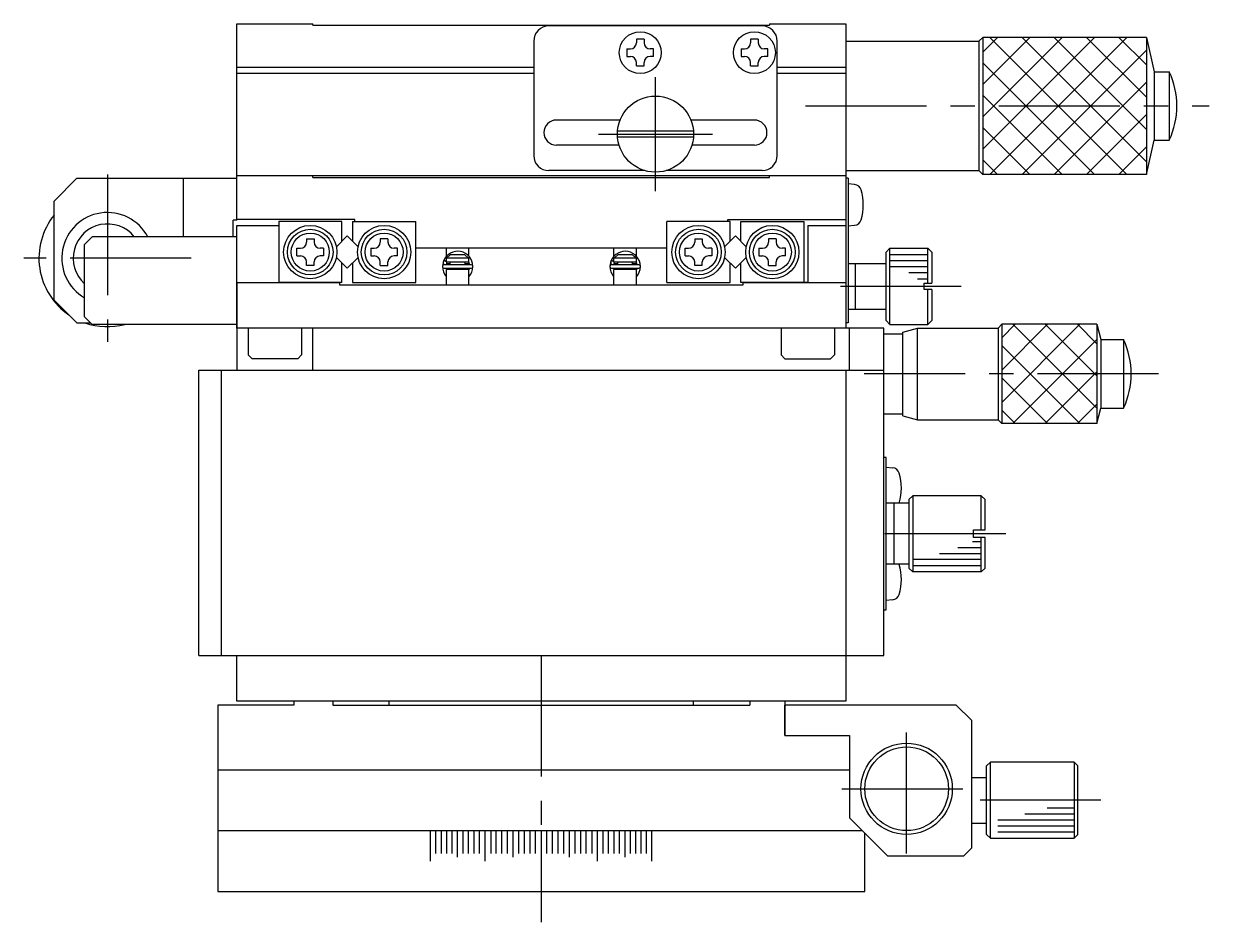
# Model space of a CAD drawing. Extents: x -2 to 455, y -8 to 403.
# Drawn here: x 138.1 to 293.8, y 284.6 to 402.6 of the extents above; entities that cross this region are included whole.
import ezdxf

# ---------------------------------------------------------------- set-up
doc = ezdxf.new("R2010")
doc.units = 0
doc.header["$LTSCALE"] = 0.5
doc.linetypes.add('CENTER', pattern=[50.8, 31.75, -6.35, 6.35, -6.35])
for name, color, linetype in [('MSM_CENTER', 1, 'CENTER'), ('MSM_CONTINUOUS', 7, 'CONTINUOUS'), ('MSM_NARROW', 5, 'CONTINUOUS')]:
    doc.layers.add(name, color=color, linetype=linetype)

msp = doc.modelspace()

# ---------------------------------------------------------------- linework, layer by layer
at = {"layer": 'MSM_CENTER'}
for p, q in [((221.091477, 380.634723), (221.091477, 395.634717)), ((240.809469, 391.83472), (293.849677, 391.83472)), ((213.59148, 388.134717), (228.591474, 388.13472)), ((149.091474, 382.834721), (149.091474, 360.834721)), ((160.091474, 371.834721), (138.091474, 371.834721)), ((261.259475, 368.134722), (243.997221, 368.134722)), ((287.157542, 356.634719), (248.512524, 356.634719)), ((267.112072, 335.634718), (248.870998, 335.634718)), ((206.091479, 319.620512), (206.091479, 284.599843)), ((254.091495, 293.634758), (254.091495, 310.63476)), ((245.591499, 302.134757), (261.591513, 302.134757)), ((279.616881, 300.634737), (261.70799, 300.634737))]:
    msp.add_line(p, q, dxfattribs=at)
at = {"layer": 'MSM_CONTINUOUS'}
for p, q in [((166.091475, 376.834721), (166.091475, 402.634721)), ((166.091475, 402.634721), (176.091475, 402.634721)), ((176.091475, 402.434721), (176.091475, 402.634721)), ((176.091475, 402.434721), (236.091477, 402.434721)), ((235.091475, 402.334721), (207.091475, 402.334721)), ((236.091477, 402.634721), (246.091477, 402.634721)), ((236.091477, 402.634721), (236.091477, 402.434721)), ((246.091477, 402.634721), (246.091477, 362.634719)), ((205.091475, 400.334721), (205.091475, 385.334721)), ((219.591475, 400.584721), (218.591475, 400.584721)), ((218.591475, 400.584721), (218.591475, 400.134722)), ((219.591475, 400.584721), (219.591475, 400.134722)), ((234.591475, 400.584721), (233.591475, 400.584721)), ((233.591475, 400.584721), (233.591475, 400.134722)), ((234.591475, 400.584721), (234.591475, 400.134722)), ((237.091475, 385.334721), (237.091475, 400.334721)), ((246.091477, 400.334719), (263.591477, 400.334719)), ((263.591477, 400.33472), (264.091477, 400.83472)), ((263.591477, 400.334719), (263.591477, 383.33472)), ((264.091477, 400.83472), (264.091477, 382.834721)), ((285.591477, 400.83472), (264.091477, 400.83472)), ((285.591477, 400.83472), (285.591477, 382.834721)), ((285.591477, 400.83472), (286.591477, 396.33472)), ((217.341475, 399.334721), (217.341475, 398.334721)), ((217.341475, 399.334721), (217.791474, 399.334721)), ((220.841475, 399.334721), (220.391475, 399.334721)), ((220.841475, 398.334721), (220.841475, 399.334721)), ((232.341475, 399.334721), (232.341475, 398.334721)), ((232.341475, 399.334721), (232.791474, 399.334721)), ((235.841475, 399.334721), (235.391475, 399.334721)), ((235.841475, 398.334721), (235.841475, 399.334721)), ((217.341475, 398.334721), (217.791474, 398.334721)), ((218.591475, 397.084722), (218.591475, 397.534721)), ((219.591475, 397.084722), (219.591475, 397.534721)), ((220.841475, 398.334721), (220.391475, 398.334721)), ((232.341475, 398.334721), (232.791474, 398.334721)), ((233.591475, 397.084722), (233.591475, 397.534721)), ((234.591475, 397.084722), (234.591475, 397.534721)), ((235.841475, 398.334721), (235.391475, 398.334721)), ((166.091475, 396.934721), (205.091475, 396.934721)), ((166.091475, 396.134721), (205.091475, 396.134721)), ((218.591475, 397.084722), (219.591475, 397.084722)), ((233.591475, 397.084722), (234.591475, 397.084722)), ((237.091475, 396.934721), (246.091477, 396.934721)), ((237.091475, 396.134721), (246.091477, 396.134721)), ((286.591477, 396.33472), (286.591477, 387.334721)), ((286.591477, 396.33472), (288.591477, 396.33472)), ((288.591477, 396.33472), (288.591477, 387.334721)), ((216.446322, 389.984721), (208.091475, 389.984721)), ((234.091475, 389.984721), (225.736632, 389.984721)), ((226.075449, 388.534715), (216.107505, 388.534715)), ((216.306347, 386.684721), (208.091475, 386.684721)), ((226.075449, 387.734718), (216.107505, 387.734718)), ((234.091475, 386.684721), (225.876607, 386.684721)), ((285.591477, 382.834721), (286.591477, 387.334721)), ((286.591477, 387.334721), (288.591477, 387.334721)), ((219.691485, 383.334721), (207.091475, 383.334721)), ((235.091475, 383.334721), (222.491469, 383.334721)), ((246.091477, 383.33472), (263.591477, 383.33472)), ((263.591477, 383.334721), (264.091477, 382.834721)), ((142.091475, 379.334721), (145.091475, 382.334721)), ((145.091475, 382.334721), (166.091475, 382.334721)), ((159.091474, 374.634719), (159.091474, 382.334721)), ((246.091477, 382.634719), (166.091475, 382.634719)), ((176.091475, 382.434719), (176.091475, 382.634719)), ((176.091475, 382.434719), (236.091475, 382.434719)), ((236.091475, 382.434719), (236.091475, 382.634719)), ((246.391477, 382.334719), (246.091477, 382.334719)), ((246.391477, 382.334719), (246.391477, 363.334719)), ((285.591477, 382.834721), (264.091477, 382.834721)), ((247.238726, 381.510594), (246.391477, 381.584719)), ((142.091475, 366.334721), (142.091475, 379.334721)), ((165.591474, 374.634719), (165.591474, 376.834721)), ((166.091475, 376.834721), (165.591474, 376.834721)), ((181.591475, 376.934719), (166.091475, 376.934719)), ((166.091475, 376.134718), (171.591475, 376.134718)), ((166.091475, 362.634719), (166.091475, 376.134718)), ((179.891475, 376.634719), (171.591475, 376.634719)), ((171.591475, 376.634719), (171.591475, 368.634719)), ((179.891475, 374.056039), (179.891475, 376.634719)), ((181.291475, 376.634719), (181.291475, 374.056039)), ((181.291475, 376.634719), (189.591475, 376.634719)), ((181.591475, 376.634719), (181.591475, 376.934719)), ((189.591475, 368.634719), (189.591475, 376.634719)), ((230.891475, 376.634719), (222.591475, 376.634719)), ((222.591475, 368.634719), (222.591475, 376.634719)), ((230.591475, 376.934719), (246.091475, 376.934719)), ((230.591475, 376.634719), (230.591475, 376.934719)), ((230.891475, 374.056039), (230.891475, 376.634719)), ((232.291475, 374.056039), (232.291475, 376.634719)), ((232.291475, 376.634719), (240.591475, 376.634719)), ((240.591475, 376.634719), (240.591475, 368.634719)), ((241.091476, 376.134722), (241.091477, 368.634719)), ((241.091477, 376.134722), (246.091477, 376.134722)), ((246.391477, 376.084719), (247.238726, 376.158843)), ((146.091474, 373.634719), (147.091474, 374.634719)), ((166.091475, 374.634719), (147.091474, 374.634719)), ((175.241475, 374.384719), (176.241476, 374.384719)), ((175.241475, 374.384719), (175.241475, 373.934719)), ((176.241476, 374.384719), (176.241476, 373.934719)), ((180.591475, 374.756039), (179.170657, 373.335221)), ((182.012293, 373.335221), (180.591475, 374.756039)), ((185.941475, 374.384719), (184.941474, 374.384719)), ((184.941474, 374.384719), (184.941474, 373.934719)), ((185.941475, 374.384719), (185.941475, 373.934719)), ((226.241475, 374.384719), (227.241476, 374.384719)), ((226.241475, 374.384719), (226.241475, 373.934719)), ((227.241476, 374.384719), (227.241476, 373.934719)), ((230.170657, 373.335221), (231.591475, 374.756039)), ((231.591475, 374.756039), (233.012293, 373.335221)), ((236.941475, 374.384719), (235.941474, 374.384719)), ((235.941474, 374.384719), (235.941474, 373.934719)), ((236.941475, 374.384719), (236.941475, 373.934719)), ((146.091474, 364.134719), (146.091474, 373.634719)), ((173.991476, 372.134719), (173.991476, 373.13472)), ((173.991476, 373.13472), (174.441475, 373.13472)), ((177.491475, 373.13472), (177.041475, 373.13472)), ((177.491475, 373.13472), (177.491475, 372.134719)), ((183.691475, 373.13472), (183.691475, 372.134719)), ((183.691475, 373.13472), (184.141475, 373.13472)), ((187.191474, 373.13472), (186.741475, 373.13472)), ((187.191474, 372.134719), (187.191474, 373.13472)), ((222.591475, 373.134719), (189.591475, 373.134719)), ((193.591475, 373.134721), (193.591475, 372.047389)), ((193.645792, 371.834721), (194.17496, 372.334721)), ((194.17496, 372.334721), (196.00799, 372.334721)), ((196.00799, 372.334721), (196.537159, 371.834721)), ((196.591475, 372.085142), (196.591475, 373.134721)), ((215.591475, 373.134721), (215.591475, 372.047389)), ((215.645792, 371.834721), (216.17496, 372.334721)), ((216.17496, 372.334721), (218.00799, 372.334721)), ((218.00799, 372.334721), (218.537159, 371.834721)), ((218.591475, 372.085142), (218.591475, 373.134721)), ((224.991476, 372.134719), (224.991476, 373.13472)), ((224.991476, 373.13472), (225.441475, 373.13472)), ((228.491475, 373.13472), (228.041475, 373.13472)), ((228.491475, 373.13472), (228.491475, 372.134719)), ((234.691475, 373.13472), (234.691475, 372.134719)), ((234.691475, 373.13472), (235.141475, 373.13472)), ((238.191474, 373.13472), (237.741475, 373.13472)), ((238.191474, 372.134719), (238.191474, 373.13472)), ((251.391474, 372.634719), (251.891474, 373.134719)), ((251.391474, 363.634719), (251.391474, 372.634719)), ((251.891474, 363.134719), (251.891474, 373.134719)), ((251.891474, 373.134719), (256.891474, 373.134719)), ((256.89147, 368.534711), (256.89147, 373.134715)), ((256.891474, 373.134719), (257.391473, 372.634719)), ((257.391473, 372.634715), (257.391473, 368.534714)), ((173.991476, 372.134719), (174.441475, 372.134719)), ((175.241475, 370.88472), (175.241475, 371.334719)), ((176.241476, 370.88472), (175.241475, 370.88472)), ((176.241476, 370.88472), (176.241476, 371.334719)), ((177.491475, 372.134719), (177.041475, 372.134719)), ((179.170657, 371.934217), (180.591475, 370.513399)), ((179.891475, 368.634719), (179.891475, 371.213399)), ((180.591475, 370.513399), (182.012293, 371.934217)), ((181.291475, 371.213399), (181.291475, 368.634719)), ((183.691475, 372.134719), (184.141475, 372.134719)), ((184.941474, 370.88472), (184.941474, 371.334719)), ((184.941474, 370.88472), (185.941475, 370.88472)), ((185.941475, 370.88472), (185.941475, 371.334719)), ((187.191474, 372.134719), (186.741475, 372.134719)), ((193.247922, 371.47838), (193.109131, 370.771429)), ((193.209559, 371.280428), (193.208579, 371.24457)), ((193.208579, 371.24457), (193.209387, 371.208709)), ((193.209387, 371.208709), (193.211983, 371.172933)), ((193.212326, 371.316193), (193.209559, 371.280428)), ((193.211983, 371.172933), (193.216359, 371.137328)), ((193.216872, 371.351779), (193.212326, 371.316193)), ((193.216359, 371.137328), (193.222504, 371.101983)), ((193.223188, 371.387098), (193.216872, 371.351779)), ((193.222504, 371.101983), (193.230404, 371.066985)), ((193.231259, 371.422062), (193.223188, 371.387098)), ((193.230404, 371.066985), (193.24004, 371.032418)), ((193.241063, 371.456587), (193.231259, 371.422062)), ((193.24004, 371.032418), (193.251388, 370.998369)), ((193.252578, 371.490585), (193.241063, 371.456587)), ((193.266264, 371.523843), (193.247922, 371.47838)), ((193.251388, 370.998369), (193.26442, 370.964921)), ((193.265038, 371.52223), (193.252578, 371.490585)), ((193.26442, 370.964921), (193.266339, 370.96038)), ((193.266696, 371.523753), (193.265038, 371.52223)), ((193.284017, 371.564185), (193.266422, 371.523779)), ((193.270064, 371.524537), (193.266696, 371.523753)), ((193.269517, 371.531231), (193.515395, 371.451996)), ((193.274501, 371.524606), (193.270064, 371.524537)), ((193.280254, 371.524079), (193.274501, 371.524606)), ((193.287284, 371.522959), (193.280254, 371.524079)), ((193.295544, 371.521253), (193.287284, 371.522959)), ((193.30498, 371.518973), (193.295544, 371.521253)), ((193.31553, 371.516134), (193.30498, 371.518973)), ((193.327122, 371.512754), (193.31553, 371.516134)), ((193.33968, 371.508857), (193.327122, 371.512754)), ((196.883084, 370.970581), (193.333084, 370.970581)), ((193.35312, 371.504468), (193.33968, 371.508857)), ((193.367353, 371.499616), (193.35312, 371.504468)), ((193.382284, 371.494334), (193.367353, 371.499616)), ((193.397815, 371.488657), (193.382284, 371.494334)), ((193.413841, 371.482622), (193.397815, 371.488657)), ((193.430256, 371.476269), (193.413841, 371.482622)), ((193.446952, 371.469642), (193.430256, 371.476269)), ((193.463817, 371.462783), (193.446952, 371.469642)), ((193.480738, 371.455739), (193.463817, 371.462783)), ((193.497604, 371.448556), (193.480738, 371.455739)), ((193.514303, 371.441282), (193.497604, 371.448556)), ((193.530723, 371.433966), (193.514303, 371.441282)), ((193.515395, 371.451996), (193.591505, 371.416111)), ((193.546755, 371.426656), (193.530723, 371.433966)), ((193.562292, 371.4194), (193.546755, 371.426656)), ((193.577232, 371.412247), (193.562292, 371.4194)), ((193.591475, 371.405245), (193.577232, 371.412247)), ((193.591475, 371.834721), (193.591475, 371.334721)), ((196.591475, 371.834721), (193.591475, 371.834721)), ((193.591475, 371.334721), (196.591475, 371.334721)), ((193.658614, 371.247319), (193.659186, 371.260958)), ((193.658733, 371.233671), (193.658614, 371.247319)), ((193.659544, 371.220049), (193.658733, 371.233671)), ((193.659186, 371.260958), (193.660449, 371.274551)), ((193.661043, 371.206489), (193.659544, 371.220049)), ((193.660449, 371.274551), (193.662399, 371.288064)), ((193.663225, 371.193025), (193.661043, 371.206489)), ((193.662399, 371.288064), (193.665032, 371.301461)), ((193.666085, 371.179693), (193.663225, 371.193025)), ((193.665032, 371.301461), (193.668339, 371.314708)), ((193.669614, 371.166526), (193.666085, 371.179693)), ((193.668339, 371.314708), (193.672312, 371.32777)), ((193.673801, 371.153558), (193.669614, 371.166526)), ((193.672312, 371.32777), (193.674736, 371.334749)), ((193.678634, 371.140821), (193.673801, 371.153558)), ((193.6841, 371.128349), (193.678634, 371.140821)), ((193.679544, 371.348761), (193.688957, 371.370596)), ((193.680854, 371.134721), (194.091475, 371.134721)), ((193.690184, 371.116171), (193.6841, 371.128349)), ((193.696868, 371.104318), (193.690184, 371.116171)), ((193.704135, 371.092818), (193.696868, 371.104318)), ((193.711964, 371.081699), (193.704135, 371.092818)), ((193.720336, 371.070989), (193.711964, 371.081699)), ((193.729228, 371.060712), (193.720336, 371.070989)), ((193.738616, 371.050892), (193.729228, 371.060712)), ((193.748477, 371.041553), (193.738616, 371.050892)), ((193.758786, 371.032715), (193.748477, 371.041553)), ((193.769516, 371.0244), (193.758786, 371.032715)), ((193.780641, 371.016626), (193.769516, 371.0244)), ((193.792133, 371.009411), (193.780641, 371.016626)), ((193.803965, 371.002771), (193.792133, 371.009411)), ((193.816107, 370.996721), (193.803965, 371.002771)), ((193.828529, 370.991274), (193.816107, 370.996721)), ((193.841203, 370.986442), (193.828529, 370.991274)), ((193.854097, 370.982237), (193.841203, 370.986442)), ((193.867181, 370.978667), (193.854097, 370.982237)), ((193.880424, 370.975741), (193.867181, 370.978667)), ((193.893795, 370.973465), (193.880424, 370.975741)), ((193.907261, 370.971844), (193.893795, 370.973465)), ((193.920792, 370.970882), (193.907261, 370.971844)), ((193.93364, 370.970581), (193.920792, 370.970882)), ((194.091475, 371.334721), (194.091475, 370.970581)), ((196.091475, 370.970581), (196.091475, 371.334721)), ((196.091475, 371.134721), (196.535312, 371.134721)), ((196.288033, 370.970637), (196.282527, 370.970581)), ((196.301586, 370.971241), (196.288033, 370.970637)), ((196.315096, 370.972506), (196.301586, 370.971241)), ((196.32853, 370.974429), (196.315096, 370.972506)), ((196.341856, 370.977007), (196.32853, 370.974429)), ((196.355044, 370.980234), (196.341856, 370.977007)), ((196.36806, 370.984103), (196.355044, 370.980234)), ((196.380874, 370.988606), (196.36806, 370.984103)), ((196.393455, 370.993734), (196.380874, 370.988606)), ((196.405773, 370.999474), (196.393455, 370.993734)), ((196.417797, 371.005815), (196.405773, 370.999474)), ((196.429497, 371.012743), (196.417797, 371.005815)), ((196.440845, 371.020241), (196.429497, 371.012743)), ((196.451812, 371.028294), (196.440845, 371.020241)), ((196.462371, 371.036882), (196.451812, 371.028294)), ((196.472494, 371.045986), (196.462371, 371.036882)), ((196.482155, 371.055585), (196.472494, 371.045986)), ((196.491329, 371.065655), (196.482155, 371.055585)), ((196.499992, 371.076175), (196.491329, 371.065655)), ((196.508122, 371.087117), (196.499992, 371.076175)), ((196.515695, 371.098455), (196.508122, 371.087117)), ((196.522693, 371.110162), (196.515695, 371.098455)), ((196.529095, 371.122209), (196.522693, 371.110162)), ((196.534885, 371.134565), (196.529095, 371.122209)), ((196.540045, 371.147199), (196.534885, 371.134565)), ((196.544563, 371.16008), (196.540045, 371.147199)), ((196.54144, 371.334725), (196.541596, 371.334293)), ((196.541596, 371.334293), (196.545896, 371.321357)), ((196.542059, 371.334869), (196.642322, 370.97061)), ((196.548425, 371.173174), (196.544563, 371.16008)), ((196.545896, 371.321357), (196.549538, 371.308218)), ((196.551619, 371.186448), (196.548425, 371.173174)), ((196.549538, 371.308218), (196.552512, 371.294907)), ((196.554139, 371.199866), (196.551619, 371.186448)), ((196.552512, 371.294907), (196.554809, 371.281459)), ((196.555975, 371.213396), (196.554139, 371.199866)), ((196.554809, 371.281459), (196.556422, 371.267909)), ((196.557124, 371.227), (196.555975, 371.213396)), ((196.556422, 371.267909), (196.557348, 371.254293)), ((196.557582, 371.240644), (196.557124, 371.227)), ((196.557348, 371.254293), (196.557582, 371.240644)), ((196.591475, 371.334721), (196.591475, 371.834721)), ((196.950534, 371.52193), (196.937565, 371.552005)), ((196.946841, 371.528376), (196.946647, 371.531088)), ((196.971217, 371.468703), (196.951129, 371.52223)), ((215.247922, 371.47838), (215.109131, 370.771429)), ((215.209559, 371.280428), (215.208579, 371.24457)), ((215.208579, 371.24457), (215.209387, 371.208709)), ((215.209387, 371.208709), (215.211983, 371.172933)), ((215.212326, 371.316193), (215.209559, 371.280428)), ((215.211983, 371.172933), (215.216359, 371.137328)), ((215.216872, 371.351779), (215.212326, 371.316193)), ((215.216359, 371.137328), (215.222504, 371.101983)), ((215.223188, 371.387098), (215.216872, 371.351779)), ((215.222504, 371.101983), (215.230404, 371.066985)), ((215.231259, 371.422062), (215.223188, 371.387098)), ((215.230404, 371.066985), (215.24004, 371.032418)), ((215.241063, 371.456587), (215.231259, 371.422062)), ((215.24004, 371.032418), (215.251388, 370.998369)), ((215.252578, 371.490585), (215.241063, 371.456587)), ((215.266264, 371.523843), (215.247922, 371.47838)), ((215.251388, 370.998369), (215.26442, 370.964921)), ((215.265038, 371.52223), (215.252578, 371.490585)), ((215.26442, 370.964921), (215.266339, 370.96038)), ((215.266696, 371.523753), (215.265038, 371.52223)), ((215.284017, 371.564185), (215.266422, 371.523779)), ((215.270064, 371.524537), (215.266696, 371.523753)), ((215.269517, 371.531231), (215.515395, 371.451996)), ((215.274501, 371.524606), (215.270064, 371.524537)), ((215.280254, 371.524079), (215.274501, 371.524606)), ((215.287284, 371.522959), (215.280254, 371.524079)), ((215.295544, 371.521253), (215.287284, 371.522959)), ((215.30498, 371.518973), (215.295544, 371.521253)), ((215.31553, 371.516134), (215.30498, 371.518973)), ((215.327122, 371.512754), (215.31553, 371.516134)), ((215.33968, 371.508857), (215.327122, 371.512754)), ((218.883084, 370.970581), (215.333084, 370.970581)), ((215.35312, 371.504468), (215.33968, 371.508857)), ((215.367353, 371.499616), (215.35312, 371.504468)), ((215.382284, 371.494334), (215.367353, 371.499616)), ((215.397815, 371.488657), (215.382284, 371.494334)), ((215.413841, 371.482622), (215.397815, 371.488657)), ((215.430256, 371.476269), (215.413841, 371.482622)), ((215.446952, 371.469642), (215.430256, 371.476269)), ((215.463817, 371.462783), (215.446952, 371.469642)), ((215.480738, 371.455739), (215.463817, 371.462783)), ((215.497604, 371.448556), (215.480738, 371.455739)), ((215.514303, 371.441282), (215.497604, 371.448556)), ((215.530723, 371.433966), (215.514303, 371.441282)), ((215.515395, 371.451996), (215.591505, 371.416111)), ((215.546755, 371.426656), (215.530723, 371.433966)), ((215.562292, 371.4194), (215.546755, 371.426656)), ((215.577232, 371.412247), (215.562292, 371.4194)), ((215.591475, 371.405245), (215.577232, 371.412247)), ((215.591475, 371.834721), (215.591475, 371.334721)), ((218.591475, 371.834721), (215.591475, 371.834721)), ((215.591475, 371.334721), (218.591475, 371.334721)), ((215.658614, 371.247319), (215.659186, 371.260958)), ((215.658733, 371.233671), (215.658614, 371.247319)), ((215.659544, 371.220049), (215.658733, 371.233671)), ((215.659186, 371.260958), (215.660449, 371.274551)), ((215.661043, 371.206489), (215.659544, 371.220049)), ((215.660449, 371.274551), (215.662399, 371.288064)), ((215.663225, 371.193025), (215.661043, 371.206489)), ((215.662399, 371.288064), (215.665032, 371.301461)), ((215.666085, 371.179693), (215.663225, 371.193025)), ((215.665032, 371.301461), (215.668339, 371.314708)), ((215.669614, 371.166526), (215.666085, 371.179693)), ((215.668339, 371.314708), (215.672312, 371.32777)), ((215.673801, 371.153558), (215.669614, 371.166526)), ((215.672312, 371.32777), (215.674736, 371.334749)), ((215.678634, 371.140821), (215.673801, 371.153558)), ((215.6841, 371.128349), (215.678634, 371.140821)), ((215.679544, 371.348761), (215.688957, 371.370596)), ((215.680854, 371.134721), (216.091475, 371.134721)), ((215.690184, 371.116171), (215.6841, 371.128349)), ((215.696868, 371.104318), (215.690184, 371.116171)), ((215.704135, 371.092818), (215.696868, 371.104318)), ((215.711964, 371.081699), (215.704135, 371.092818)), ((215.720336, 371.070989), (215.711964, 371.081699)), ((215.729228, 371.060712), (215.720336, 371.070989)), ((215.738616, 371.050892), (215.729228, 371.060712)), ((215.748477, 371.041553), (215.738616, 371.050892)), ((215.758786, 371.032715), (215.748477, 371.041553)), ((215.769516, 371.0244), (215.758786, 371.032715)), ((215.780641, 371.016626), (215.769516, 371.0244)), ((215.792133, 371.009411), (215.780641, 371.016626)), ((215.803965, 371.002771), (215.792133, 371.009411)), ((215.816107, 370.996721), (215.803965, 371.002771)), ((215.828529, 370.991274), (215.816107, 370.996721)), ((215.841203, 370.986442), (215.828529, 370.991274)), ((215.854097, 370.982237), (215.841203, 370.986442)), ((215.867181, 370.978667), (215.854097, 370.982237)), ((215.880424, 370.975741), (215.867181, 370.978667)), ((215.893795, 370.973465), (215.880424, 370.975741)), ((215.907261, 370.971844), (215.893795, 370.973465)), ((215.920792, 370.970882), (215.907261, 370.971844)), ((215.93364, 370.970581), (215.920792, 370.970882)), ((216.091475, 371.334721), (216.091475, 370.970581)), ((218.091475, 370.970581), (218.091475, 371.334721)), ((218.091475, 371.134721), (218.535312, 371.134721)), ((218.288033, 370.970637), (218.282527, 370.970581)), ((218.301586, 370.971241), (218.288033, 370.970637)), ((218.315096, 370.972506), (218.301586, 370.971241)), ((218.32853, 370.974429), (218.315096, 370.972506)), ((218.341856, 370.977007), (218.32853, 370.974429)), ((218.355044, 370.980234), (218.341856, 370.977007)), ((218.36806, 370.984103), (218.355044, 370.980234)), ((218.380874, 370.988606), (218.36806, 370.984103)), ((218.393455, 370.993734), (218.380874, 370.988606)), ((218.405773, 370.999474), (218.393455, 370.993734)), ((218.417797, 371.005815), (218.405773, 370.999474)), ((218.429497, 371.012743), (218.417797, 371.005815)), ((218.440845, 371.020241), (218.429497, 371.012743)), ((218.451812, 371.028294), (218.440845, 371.020241)), ((218.462371, 371.036882), (218.451812, 371.028294)), ((218.472494, 371.045986), (218.462371, 371.036882)), ((218.482155, 371.055585), (218.472494, 371.045986)), ((218.491329, 371.065655), (218.482155, 371.055585)), ((218.499992, 371.076175), (218.491329, 371.065655)), ((218.508122, 371.087117), (218.499992, 371.076175)), ((218.515695, 371.098455), (218.508122, 371.087117)), ((218.522693, 371.110162), (218.515695, 371.098455)), ((218.529095, 371.122209), (218.522693, 371.110162)), ((218.534885, 371.134565), (218.529095, 371.122209)), ((218.540045, 371.147199), (218.534885, 371.134565)), ((218.544563, 371.16008), (218.540045, 371.147199)), ((218.54144, 371.334725), (218.541596, 371.334293)), ((218.541596, 371.334293), (218.545896, 371.321357)), ((218.542059, 371.334869), (218.642322, 370.97061)), ((218.548425, 371.173174), (218.544563, 371.16008)), ((218.545896, 371.321357), (218.549538, 371.308218)), ((218.551619, 371.186448), (218.548425, 371.173174)), ((218.549538, 371.308218), (218.552512, 371.294907)), ((218.554139, 371.199866), (218.551619, 371.186448)), ((218.552512, 371.294907), (218.554809, 371.281459)), ((218.555975, 371.213396), (218.554139, 371.199866)), ((218.554809, 371.281459), (218.556422, 371.267909)), ((218.557124, 371.227), (218.555975, 371.213396)), ((218.556422, 371.267909), (218.557348, 371.254293)), ((218.557582, 371.240644), (218.557124, 371.227)), ((218.557348, 371.254293), (218.557582, 371.240644)), ((218.591475, 371.334721), (218.591475, 371.834721)), ((218.950534, 371.52193), (218.937565, 371.552005)), ((218.946841, 371.528376), (218.946647, 371.531088)), ((218.971217, 371.468703), (218.951129, 371.52223)), ((224.991476, 372.134719), (225.441475, 372.134719)), ((226.241475, 370.88472), (226.241475, 371.334719)), ((227.241476, 370.88472), (226.241475, 370.88472)), ((227.241476, 370.88472), (227.241476, 371.334719)), ((228.491475, 372.134719), (228.041475, 372.134719)), ((231.591475, 370.513399), (230.170657, 371.934217)), ((230.891475, 368.634719), (230.891475, 371.213399)), ((233.012293, 371.934217), (231.591475, 370.513399)), ((232.291475, 368.634719), (232.291475, 371.213399)), ((234.691475, 372.134719), (235.141475, 372.134719)), ((235.941474, 370.88472), (235.941474, 371.334719)), ((235.941474, 370.88472), (236.941475, 370.88472)), ((236.941475, 370.88472), (236.941475, 371.334719)), ((238.191474, 372.134719), (237.741475, 372.134719)), ((246.391477, 371.134722), (251.391474, 371.134722)), ((247.391477, 365.134719), (247.391477, 371.134722)), ((193.333084, 370.520581), (196.883084, 370.520581)), ((196.591475, 370.334721), (193.591475, 370.334721)), ((193.591475, 370.334721), (193.591475, 368.334721)), ((194.091475, 370.520581), (194.091475, 370.334721)), ((196.091475, 370.334721), (196.091475, 370.520581)), ((196.591475, 368.334721), (196.591475, 370.334721)), ((196.642, 370.520531), (196.591842, 370.295508)), ((215.333084, 370.520581), (218.883084, 370.520581)), ((218.591475, 370.334721), (215.591475, 370.334721)), ((215.591475, 370.334721), (215.591475, 368.334721)), ((216.091475, 370.520581), (216.091475, 370.334721)), ((218.091475, 370.334721), (218.091475, 370.520581)), ((218.591475, 368.334721), (218.591475, 370.334721)), ((218.642, 370.520531), (218.591842, 370.295508)), ((166.091478, 368.634722), (166.091478, 357.134723)), ((166.091478, 368.634722), (179.591475, 368.634722)), ((179.891475, 368.634719), (171.591475, 368.634719)), ((179.591475, 368.634719), (179.591475, 368.334721)), ((179.591475, 368.334721), (232.591475, 368.334721)), ((181.291475, 368.634719), (189.591475, 368.634719)), ((222.591475, 368.634719), (230.891475, 368.634719)), ((241.091477, 368.634719), (232.291475, 368.634719)), ((232.591475, 368.634722), (246.091477, 368.634722)), ((232.591475, 368.334721), (232.591475, 368.634719)), ((256.391474, 368.534714), (257.39147, 368.534714)), ((256.391474, 367.734714), (256.391474, 368.534714)), ((257.39147, 367.734714), (256.391474, 367.734714)), ((256.89147, 363.134716), (256.89147, 367.734711)), ((257.391473, 367.734711), (257.391473, 363.634719)), ((145.091475, 363.334722), (142.091475, 366.334721)), ((246.391477, 365.134719), (251.391474, 365.134719)), ((145.091475, 363.334722), (146.89147, 363.334722)), ((147.091474, 363.134718), (146.091474, 364.134719)), ((166.091475, 363.134718), (147.091474, 363.134718)), ((246.391477, 363.334719), (246.091477, 363.334719)), ((251.891474, 363.134719), (251.391474, 363.634719)), ((251.891474, 363.134719), (256.891474, 363.134719)), ((257.391473, 363.634719), (256.891474, 363.134719)), ((266.591472, 363.152357), (266.091472, 362.652357)), ((266.591472, 363.152357), (266.591472, 350.117081)), ((279.091471, 363.152357), (266.591472, 363.152357)), ((279.091471, 363.152357), (279.091471, 350.117081)), ((279.091471, 363.152357), (279.591471, 361.134719)), ((251.091473, 362.634719), (166.091475, 362.634719)), ((167.591483, 362.634716), (167.591483, 359.134716)), ((174.591482, 362.634716), (174.591482, 359.134716)), ((176.091478, 357.134719), (176.091478, 362.634719)), ((237.591481, 362.634716), (237.591481, 359.134716)), ((244.59148, 362.634716), (244.59148, 359.134716)), ((246.591477, 357.134719), (246.591477, 362.634719)), ((251.091473, 319.634718), (251.091473, 362.634719)), ((251.091473, 361.884718), (253.591473, 361.884718)), ((253.591473, 362.134719), (255.523324, 362.652356)), ((253.591473, 351.13472), (253.591473, 362.134719)), ((255.523324, 362.652356), (266.091472, 362.652356)), ((255.523324, 350.61708), (255.523324, 362.61708)), ((266.091472, 362.652356), (266.091472, 350.61708)), ((279.591471, 361.134719), (282.591471, 361.134719)), ((279.591471, 361.134719), (279.591471, 352.134719)), ((282.591471, 361.134719), (282.591471, 352.134721)), ((168.091483, 358.634716), (167.591483, 359.134716)), ((174.091482, 358.634716), (168.091483, 358.634716)), ((174.091482, 358.634716), (174.591482, 359.134716)), ((238.091481, 358.634716), (237.591481, 359.134716)), ((238.091481, 358.634716), (244.09148, 358.634716)), ((244.09148, 358.634716), (244.59148, 359.134716)), ((161.091479, 357.134723), (251.091473, 357.134723)), ((161.091479, 319.634718), (161.091479, 357.134723)), ((164.091479, 319.634718), (164.091479, 357.134723)), ((246.091474, 357.134719), (246.091474, 313.634722)), ((279.091471, 350.117081), (279.591471, 352.134719)), ((279.591471, 352.134719), (282.591471, 352.134719)), ((251.091473, 351.384718), (253.591473, 351.384718)), ((253.591473, 351.13472), (255.523324, 350.61708)), ((255.523324, 350.61708), (266.091472, 350.61708)), ((266.591472, 350.117081), (266.091472, 350.617081)), ((279.091471, 350.117081), (266.591472, 350.117081)), ((251.391477, 345.634723), (251.091476, 345.634723)), ((251.391477, 325.634721), (251.391477, 345.634723)), ((251.391477, 344.38472), (252.238726, 344.310595)), ((254.391477, 339.63472), (251.391477, 339.63472)), ((252.391477, 339.63472), (252.391477, 331.634718)), ((254.891477, 340.634717), (254.391477, 340.134717)), ((254.391477, 340.134717), (254.391477, 331.134718)), ((254.891477, 340.634717), (254.891477, 330.634718)), ((263.891476, 340.634717), (254.891477, 340.634717)), ((263.891476, 336.164721), (263.891476, 340.634717)), ((264.391476, 340.134717), (263.891476, 340.634717)), ((264.391476, 336.164721), (264.391476, 340.134717)), ((262.891476, 335.134721), (262.891476, 336.164721)), ((262.891476, 336.164721), (264.391476, 336.164721)), ((264.391476, 335.134721), (262.891476, 335.134721)), ((263.891476, 330.634718), (263.891476, 335.134721)), ((264.391476, 331.134718), (264.391476, 335.134721)), ((254.391477, 331.634718), (251.391477, 331.634718)), ((254.391477, 331.134718), (254.891477, 330.634718)), ((263.891476, 330.634718), (254.891477, 330.634718)), ((264.391476, 331.134718), (263.891476, 330.634718)), ((251.091476, 325.634721), (251.391477, 325.634721)), ((252.238726, 326.958848), (251.391477, 326.884724)), ((161.091479, 319.634718), (251.091476, 319.634718)), ((166.091478, 313.634722), (166.091478, 319.634718)), ((163.591482, 313.134722), (163.591482, 288.634724)), ((173.591479, 313.134722), (163.591482, 313.134722)), ((246.091477, 313.634722), (166.091478, 313.634722)), ((173.591479, 313.634722), (173.591479, 313.134722)), ((178.705341, 313.634722), (178.705341, 313.134722)), ((178.705341, 313.134722), (233.477617, 313.134722)), ((186.091479, 313.134722), (186.091479, 313.634722)), ((226.091479, 313.134722), (226.091479, 313.634722)), ((233.477617, 313.634722), (233.477617, 313.134722)), ((260.590474, 313.134707), (238.091477, 313.134707)), ((238.09148, 309.134723), (238.091477, 313.134707)), ((238.09148, 313.634722), (238.09148, 309.134723)), ((262.590474, 311.134707), (260.590474, 313.134707)), ((262.590474, 311.134707), (262.590474, 294.334707)), ((238.09148, 309.134723), (246.590475, 309.134723)), ((246.590475, 309.134723), (246.590475, 298.334707)), ((265.090474, 305.63474), (264.590474, 305.134737)), ((265.090474, 295.634737), (265.090474, 305.63474)), ((276.09149, 305.634738), (265.090474, 305.634738)), ((276.591487, 305.134738), (276.09149, 305.634738)), ((276.091494, 305.634735), (276.091494, 295.634736)), ((163.591482, 304.63472), (246.590475, 304.634729)), ((264.590474, 296.134737), (264.590474, 305.134737)), ((276.591487, 296.134736), (276.591487, 305.134738)), ((262.590474, 303.634737), (264.590474, 303.634737)), ((246.590475, 298.334707), (251.590475, 293.334707)), ((262.590474, 297.634737), (264.590474, 297.634737)), ((163.591482, 296.634723), (248.290459, 296.634723)), ((191.555637, 292.634724), (191.555637, 296.634724)), ((192.254846, 293.634724), (192.254846, 296.634724)), ((192.95827, 293.634724), (192.95827, 296.634724)), ((193.665695, 293.634724), (193.665695, 296.634724)), ((194.376904, 293.634724), (194.376904, 296.634724)), ((195.091682, 293.134724), (195.091682, 296.634724)), ((195.809811, 293.634724), (195.809811, 296.634724)), ((196.531071, 293.634724), (196.531071, 296.634723)), ((197.255244, 293.634724), (197.255244, 296.634723)), ((197.982108, 293.634724), (197.982108, 296.634723)), ((198.711442, 292.634724), (198.711442, 296.634723)), ((199.443025, 296.634723), (199.443025, 293.634724)), ((200.176632, 293.634724), (200.176632, 296.634723)), ((200.912042, 293.634724), (200.912042, 296.634723)), ((201.649029, 293.634724), (201.649029, 296.634723)), ((202.387369, 293.134724), (202.387369, 296.634723)), ((203.126837, 293.634724), (203.126837, 296.634723)), ((203.867209, 293.634724), (203.867209, 296.634723)), ((204.608258, 293.634724), (204.608258, 296.634723)), ((205.349759, 293.634724), (205.349759, 296.634723)), ((206.091483, 296.634723), (206.091483, 292.634727)), ((206.833207, 293.634724), (206.833207, 296.634723)), ((207.574708, 293.634724), (207.574708, 296.634723)), ((208.315757, 293.634724), (208.315757, 296.634723)), ((209.056129, 293.634724), (209.056129, 296.634723)), ((209.795597, 293.134724), (209.795597, 296.634723)), ((210.533937, 293.634724), (210.533937, 296.634723)), ((211.270924, 293.634724), (211.270924, 296.634723)), ((212.006334, 293.634724), (212.006334, 296.634723)), ((212.739941, 296.634723), (212.739941, 293.634724)), ((213.471524, 292.634724), (213.471524, 296.634723)), ((214.200858, 293.634724), (214.200858, 296.634723)), ((214.927722, 293.634724), (214.927722, 296.634723)), ((215.651895, 293.634724), (215.651895, 296.634723)), ((216.373155, 293.634724), (216.373155, 296.634724)), ((217.091284, 293.134724), (217.091284, 296.634724)), ((217.806062, 293.634724), (217.806062, 296.634724)), ((218.517271, 293.634724), (218.517271, 296.634724)), ((219.224696, 293.634724), (219.224696, 296.634724)), ((219.92812, 293.634724), (219.92812, 296.634724)), ((220.627329, 292.634724), (220.627329, 296.634724)), ((248.59148, 288.634724), (248.59148, 296.333702)), ((264.590474, 296.134737), (265.090474, 295.634737)), ((276.09149, 295.634736), (276.591487, 296.134736)), ((265.090474, 295.634736), (276.09149, 295.634736)), ((251.590475, 293.334707), (261.590474, 293.334707)), ((261.590474, 293.334707), (262.590474, 294.334707)), ((163.591482, 288.634724), (248.591486, 288.634724))]:
    msp.add_line(p, q, dxfattribs=at)
for centre, radius in [((219.091475, 398.834721), 2.75), ((234.091475, 398.834721), 2.75), ((221.091477, 388.13472), 4.999997), ((175.741475, 372.634719), 3.499999), ((175.741475, 372.634719), 3.000001), ((185.441475, 372.634719), 3.499999), ((185.441475, 372.634719), 3.000001), ((226.741475, 372.634719), 3.499999), ((226.741475, 372.634719), 3.000001), ((236.441475, 372.634719), 3.499999), ((236.441475, 372.634719), 3.000001), ((175.741475, 372.634719), 2.5), ((185.441475, 372.634719), 2.5), ((226.741475, 372.634719), 2.5), ((236.441475, 372.634719), 2.5), ((254.091495, 302.134759), 6), ((254.091495, 302.134759), 5.5)]:
    msp.add_circle(centre, radius, dxfattribs=at)
for centre, radius, start, end in [((207.091475, 400.334721), 2, 90, 180), ((235.091475, 400.334721), 2, 0, 90), ((217.791474, 400.134722), 0.800001, 270, 0), ((220.391475, 400.134722), 0.800001, 180, 270), ((232.791474, 400.134722), 0.800001, 270, 0), ((235.391475, 400.134722), 0.800001, 180, 270), ((217.791474, 397.534721), 0.800001, 0, 90), ((220.391475, 397.534721), 0.800001, 90, 180), ((232.791474, 397.534721), 0.800001, 0, 90), ((235.391475, 397.534721), 0.800001, 90, 180), ((278.966477, 391.83472), 10.625, 334.942385, 25.057615), ((208.091475, 388.334721), 1.65, 90, 270), ((234.091475, 388.334721), 1.65, 270, 90), ((207.091475, 385.334721), 2, 180, 270), ((235.091475, 385.334721), 2, 270, 0), ((247.15157, 380.514399), 1, 16.257028, 85), ((241.391477, 378.834719), 7, 343.742972, 16.257028), ((149.091474, 371.834721), 9, 141.057549, 235.859351), ((149.091474, 371.834721), 6, 27.818118, 240), ((149.091474, 371.834721), 4.5, 38.478563, 228.189685), ((247.15157, 377.155038), 1, 275, 343.742972), ((174.441475, 373.934719), 0.799999, 270, 0), ((177.041475, 373.934719), 0.799999, 180, 270), ((184.141475, 373.934719), 0.799999, 270, 0), ((186.741475, 373.934719), 0.799999, 180, 270), ((225.441475, 373.934719), 0.799999, 270, 0), ((228.041475, 373.934719), 0.799999, 180, 270), ((235.141475, 373.934719), 0.799999, 270, 0), ((237.741475, 373.934719), 0.799999, 180, 270), ((195.107923, 370.745221), 1.999327, 0.741807, 157.135723), ((217.107923, 370.745221), 1.999327, 0.741807, 157.135723), ((174.441475, 371.334719), 0.799999, 0, 90), ((177.041475, 371.334719), 0.799999, 90, 180), ((184.141475, 371.334719), 0.799999, 0, 90), ((186.741475, 371.334719), 0.799999, 90, 180), ((193.333084, 370.745581), 0.225, 90, 270), ((195.112723, 370.747245), 2.003836, 180.662863, 220.593187), ((195.112033, 370.744249), 1.995137, 317.867527, 359.351237), ((196.883084, 370.745581), 0.225, 270, 90), ((215.333084, 370.745581), 0.225, 90, 270), ((217.112723, 370.747245), 2.003836, 180.662863, 220.593187), ((217.112033, 370.744249), 1.995137, 317.867527, 359.351237), ((218.883084, 370.745581), 0.225, 270, 90), ((225.441475, 371.334719), 0.799999, 0, 90), ((228.041475, 371.334719), 0.799999, 90, 180), ((235.141475, 371.334719), 0.799999, 0, 90), ((237.741475, 371.334719), 0.799999, 90, 180), ((149.091474, 371.834721), 9, 250.811844, 284.835037), ((272.966505, 356.634719), 10.624969, 334.942309, 25.057691), ((252.15157, 343.3144), 1, 16.257028, 85), ((246.391477, 341.63472), 7, 343.742972, 16.257028), ((252.15157, 339.955039), 1, 341.31776, 343.742972), ((252.15157, 331.314404), 1, 16.257028, 18.681877), ((246.391477, 329.634724), 7, 343.742972, 16.257028), ((252.15157, 327.955043), 1, 275, 343.742972)]:
    msp.add_arc(centre, radius, start, end, dxfattribs=at)
at = {"layer": 'MSM_NARROW'}
for p, q in [((264.091477, 398.893593), (266.032604, 400.83472)), ((264.091477, 394.650952), (270.275244, 400.83472)), ((264.091477, 390.408312), (274.517885, 400.83472)), ((264.091477, 386.165671), (278.760526, 400.83472)), ((283.003165, 382.834721), (265.003166, 400.83472)), ((265.003167, 382.834721), (283.003166, 400.83472)), ((285.591477, 384.48905), (269.245807, 400.83472)), ((285.591477, 388.73169), (273.488448, 400.83472)), ((285.591477, 392.974331), (277.731088, 400.83472)), ((285.591477, 397.216972), (281.973729, 400.83472)), ((269.245808, 382.834721), (285.591477, 399.18039)), ((278.760525, 382.834721), (264.091477, 397.503768)), ((273.488449, 382.834721), (285.591477, 394.937749)), ((274.517884, 382.834721), (264.091477, 393.261128)), ((277.731089, 382.834721), (285.591477, 390.695108)), ((270.275243, 382.834721), (264.091477, 389.018487)), ((281.97373, 382.834721), (285.591477, 386.452468)), ((266.032603, 382.834721), (264.091477, 384.775846)), ((251.89147, 372.334725), (256.89147, 372.334725)), ((251.89147, 371.534725), (256.89147, 371.534725)), ((251.89147, 370.734725), (256.89147, 370.734725)), ((254.392463, 369.934725), (256.89147, 369.934725)), ((255.518029, 369.134725), (256.89147, 369.134725)), ((266.591472, 361.377359), (268.366469, 363.152357)), ((266.591472, 357.134719), (272.60911, 363.152357)), ((266.591472, 352.892078), (276.851751, 363.152357)), ((279.091471, 352.120001), (268.059115, 363.152357)), ((279.091471, 356.362642), (272.301756, 363.152357)), ((279.091471, 360.605282), (276.544397, 363.152357)), ((276.851751, 350.117081), (266.591472, 360.377359)), ((268.059115, 350.117081), (279.091471, 361.149436)), ((272.301756, 350.117081), (279.091471, 356.906796)), ((272.60911, 350.117081), (266.591472, 356.134719)), ((276.544397, 350.117081), (279.091471, 352.664155)), ((268.366469, 350.117081), (266.591472, 351.892078)), ((260.8035, 333.834716), (263.891476, 333.834716)), ((262.725822, 334.634716), (263.891476, 334.634716)), ((263.891476, 332.234716), (254.891483, 332.234716)), ((258.407182, 333.034716), (263.891476, 333.034716)), ((263.891476, 331.434716), (254.891483, 331.434716)), ((272.568447, 299.634736), (276.090477, 299.634736)), ((276.090477, 298.034736), (266.090474, 298.034736)), ((269.633395, 298.834736), (276.090477, 298.834736)), ((276.090477, 297.234736), (266.090474, 297.234736)), ((276.090477, 296.434736), (266.090474, 296.434736))]:
    msp.add_line(p, q, dxfattribs=at)

doc.saveas('drawing.dxf')
